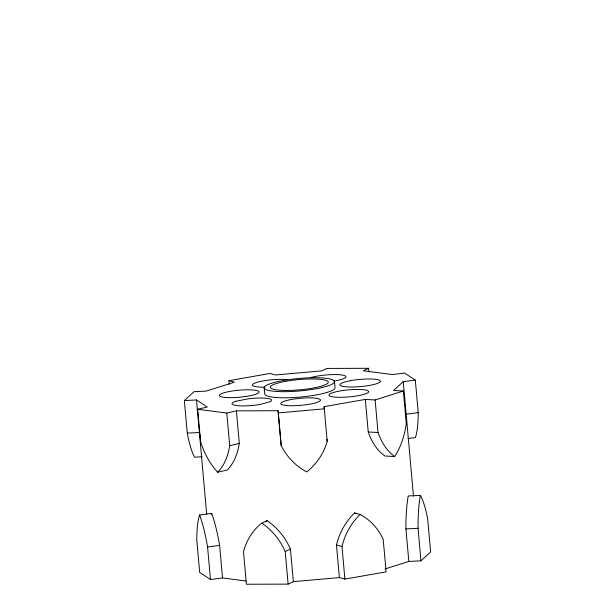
<?xml version="1.0" encoding="UTF-8"?>
<svg xmlns="http://www.w3.org/2000/svg" width="615" height="615" viewBox="0 0 615 615"><rect width="100%" height="100%" fill="white"/><g stroke="black" fill="none" stroke-linecap="round" stroke-linejoin="round"><path stroke-width="0.92" d="M202.112 456.807L194.648 457.168A60.724 13.499 87.3 0 1 187.268 433.106L184.362 400.55L194.048 391.686L206.171 391.102L234.415 382.184L228.895 380.677L229.226 384.398M407.953 438.564L415.371 437.603A60.724 13.092 82.6 0 0 418.223 412.642L415.317 380.085L403.255 381.646L393.569 390.51L403.363 391.017L406.269 423.581A60.724 37.423 -87 0 1 394.692 456.53L384.898 456.015A60.724 37.423 -87 0 1 368.231 431.991L365.325 399.435L324.12 406.646L324.274 408.844L278.264 412.926L281.17 445.483A60.724 59.763 -4 0 0 306.716 471.936A60.724 59.763 -4 0 0 327.18 441.409L327.026 439.202M408.829 561.434L420.952 560.849L430.638 551.986L427.733 519.437A60.724 13.499 87.3 0 0 420.352 495.382L408.222 495.959A60.724 13.499 87.3 0 0 405.923 528.885L408.829 561.434L385.136 568.921M368.915 372.014L368.585 368.293L363.334 370.753L392.47 374.596L404.532 373.036L415.317 380.085M261.821 523.134L267.064 520.674A60.724 53.751 64.9 0 1 290.457 549.095L293.363 581.659L288.12 584.119L246.415 584.25L243.509 551.693A60.724 53.751 64.9 0 1 261.821 523.134A60.724 53.751 64.9 0 1 285.214 551.555L288.12 584.119M285.214 551.555L290.457 549.095M365.325 399.435L375.119 399.942L403.363 391.017M281.17 445.483L278.111 410.728L236.406 410.858L239.312 443.415A60.724 37.1 76.9 0 1 227.289 469.983L217.687 472.22A60.724 37.1 76.9 0 1 200.582 441.808L197.676 409.252L207.278 407.015L196.485 399.965L184.362 400.55M197.676 409.252L226.804 413.088L236.406 410.858M217.687 472.22A60.724 37.1 76.9 0 0 229.71 445.644L239.312 443.415M228.895 380.677L270.108 373.459L275.628 374.966L321.637 370.891L326.88 368.431L368.585 368.293M344.892 579.084L386.105 571.873L383.199 539.309A60.724 53.935 -74.7 0 0 360.052 514.432L354.532 512.925A60.724 53.935 -74.7 0 0 336.466 545.021L339.372 577.577L344.892 579.084L341.986 546.527A60.724 53.935 -74.7 0 1 360.052 514.432M406.161 414.202L418.223 412.642M222.53 577.954L210.476 579.515L199.683 572.465L196.777 539.909A60.724 13.092 82.6 0 1 199.629 514.94L211.691 513.379A60.724 13.092 82.6 0 1 219.624 545.39L222.53 577.954L246.023 581.044M199.629 514.94A60.724 13.092 82.6 0 1 207.57 546.958L219.624 545.39M293.363 581.659L339.372 577.577M187.268 433.106L199.391 432.53A60.724 13.499 87.3 0 0 200.244 436.858M405.923 528.885L418.054 528.3A60.724 13.499 87.3 0 1 420.352 495.382M368.231 431.991L378.025 432.506A60.724 37.423 -87 0 0 394.692 456.53M336.466 545.021L341.986 546.527M418.054 528.3L420.952 560.849M403.255 381.646L413.48 496.19M375.119 399.942L378.025 432.506M334.475 381.584A35.286 6.25 -5.1 0 1 282.124 391.663A35.286 6.25 -5.1 0 1 281.378 380.862A35.286 6.25 -5.1 0 1 334.475 381.584L335.021 387.688A35.286 6.25 -5.1 0 1 300.305 397.044A35.286 6.25 -5.1 0 1 264.719 393.923L264.173 387.819M324.12 406.646L327.18 441.409M226.804 413.088L229.71 445.644M196.485 399.965L206.709 514.509M207.57 546.958L210.476 579.515M278.111 410.728L278.264 412.926M265.618 521.851A60.724 53.751 64.9 0 1 267.064 520.674M310.89 377.541A19.926 3.529 -5.1 0 1 338.865 374.689A19.926 3.529 -5.1 0 1 341.302 379.47L337.481 380.424A19.926 3.529 -5.1 0 1 333.845 381.1M264.973 387.204A19.926 3.529 -5.1 0 1 261.29 387.181L257.385 386.912A19.926 3.529 -5.1 0 1 259.138 381.754A19.926 3.529 -5.1 0 1 287.159 379.647M354.532 512.925A60.724 53.935 -74.7 0 1 356.17 513.825M211.253 514.763A60.724 13.092 82.6 0 1 211.691 513.379M283.323 401.572L281.401 402.594A19.926 3.529 -5.1 0 0 300.881 405.331A19.926 3.529 -5.1 0 0 319.746 399.197L317.701 398.528A19.926 3.529 -5.1 0 0 283.323 401.572M235.737 401.288L233.285 402.318A19.926 3.529 -5.1 0 0 238.259 405.723A19.926 3.529 -5.1 0 0 260.014 404.486L270.416 401.61A19.926 3.529 -5.1 0 0 248.652 398.743L235.737 401.288M350.489 380.662L346.214 381.584A20.341 3.605 -5.1 0 0 354.448 386.966L359.667 386.658A20.341 3.605 -5.1 0 0 379.878 380.447A20.341 3.605 -5.1 0 0 350.489 380.662M245.308 396.567L240.211 397.167A19.926 3.529 -5.1 0 1 219.824 394.646A19.926 3.529 -5.1 0 1 248.283 389.779L252.55 389.941A19.926 3.529 -5.1 0 1 245.308 396.567M356.562 389.441L351.565 389.626A19.926 3.529 -5.1 0 0 330.455 396.291L333.023 396.875A19.926 3.529 -5.1 0 0 364.518 394.192A19.926 3.529 -5.1 0 0 356.562 389.441M285.16 390.433A29.059 5.143 -5.1 0 0 328.279 382.138A29.059 5.143 -5.1 0 0 284.545 381.538A29.059 5.143 -5.1 0 0 285.16 390.433"/></g></svg>
